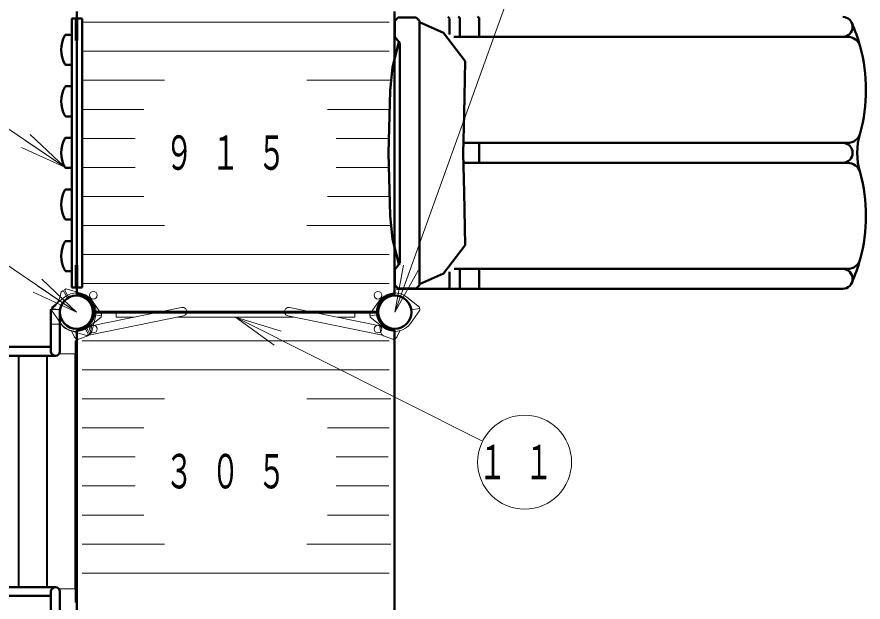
# Model space of a CAD drawing. Units: millimetres on the paper, scale 1:60. Extents: x -385 to 0, y -594 to 267.
# Drawn here: x -247.4 to -193.4, y 130.2 to 167.5 of the extents above; entities that cross this region are included whole.
import ezdxf

# ---------------------------------------------------------------- set-up
doc = ezdxf.new("R2010")
doc.units = ezdxf.units.MM
doc.layers.add('LY_1', color=7, linetype='Continuous', lineweight=13)
doc.styles.add('ＭＳ ゴシック', font='')
doc.styles.get('ＭＳ ゴシック').set_extended_font_data('MS Gothic')

msp = doc.modelspace()

# ---------------------------------------------------------------- linework, layer by layer
at = {"layer": 'LY_1'}
for p, q in [((-223.304, 148.697), (-214.342, 173.64)), ((-243.271, 167.204), (-223.671, 167.204)), ((-243.271, 165.35), (-223.671, 165.35)), ((-243.271, 163.497), (-238.01, 163.497)), ((-228.931, 163.497), (-223.552, 163.497)), ((-244.383, 157.951), (-251.636, 162.836)), ((-243.271, 161.644), (-239.331, 161.644)), ((-227.61, 161.644), (-223.66, 161.644)), ((-246.592, 160.042), (-244.383, 157.951)), ((-244.383, 157.951), (-246.872, 159.627)), ((-243.271, 159.79), (-239.891, 159.79)), ((-227.05, 159.79), (-223.732, 159.79)), ((-244.383, 157.951), (-247.151, 159.212)), ((-243.271, 157.937), (-239.891, 157.937)), ((-227.05, 157.937), (-223.696, 157.937)), ((-243.271, 156.084), (-239.331, 156.084)), ((-227.61, 156.084), (-223.696, 156.084)), ((-243.271, 154.23), (-238.01, 154.23)), ((-228.931, 154.23), (-223.552, 154.23)), ((-243.637, 148.697), (-250.792, 153.548)), ((-243.271, 152.377), (-223.671, 152.377)), ((-223.304, 148.697), (-222.76, 151.69)), ((-223.304, 148.697), (-222.289, 151.52)), ((-221.819, 151.351), (-223.304, 148.697)), ((-245.84, 150.795), (-243.637, 148.697)), ((-243.637, 148.697), (-246.12, 150.381)), ((-243.271, 150.524), (-223.671, 150.524)), ((-243.637, 148.697), (-246.401, 149.967)), ((-244.604, 150.006), (-244.678, 149.703)), ((-244.489, 150.072), (-244.604, 150.006)), ((-244.489, 150.072), (-244.209, 149.588)), ((-244.402, 150.122), (-244.287, 150.189)), ((-244.402, 150.122), (-244.123, 149.638)), ((-244.287, 150.189), (-243.287, 149.897)), ((-245.303, 148.864), (-245.238, 148.907)), ((-245.303, 148.864), (-245.303, 147.922)), ((-244.696, 148.864), (-245.262, 148.864)), ((-244.685, 148.845), (-245.222, 148.921)), ((-242.123, 148.697), (-238.413, 148.697)), ((-241.097, 148.697), (-241.097, 148.381)), ((-236.595, 148.697), (-230.359, 148.697)), ((-236.595, 148.697), (-230.359, 148.697)), ((-228.528, 148.697), (-224.818, 148.697)), ((-225.857, 148.697), (-225.857, 148.381)), ((-222.256, 148.845), (-221.719, 148.921)), ((-242.67, 147.389), (-242.423, 148.401)), ((-242.589, 148.549), (-242.052, 148.473)), ((-241.097, 148.381), (-239.971, 148.381)), ((-237.18, 148.381), (-229.775, 148.381)), ((-231.019, 146.589), (-233.477, 148.381)), ((-233.477, 148.381), (-230.571, 147.483)), ((-233.477, 148.381), (-230.795, 147.036)), ((-233.477, 148.381), (-217.697, 140.47)), ((-226.984, 148.381), (-225.857, 148.381)), ((-224.352, 148.549), (-224.889, 148.473)), ((-244.618, 147.922), (-245.303, 147.922)), ((-243.152, 147.757), (-242.872, 147.272)), ((-243.065, 147.807), (-242.786, 147.322)), ((-242.988, 147.205), (-243.987, 147.497)), ((-242.872, 147.272), (-242.988, 147.205)), ((-242.786, 147.322), (-242.67, 147.389)), ((-243.637, 146.864), (-243.712, 146.864)), ((-243.712, 146.864), (-243.712, 130.197)), ((-243.637, 146.864), (-243.637, 130.197)), ((-243.271, 146.87), (-223.671, 146.87)), ((-247.364, 145.914), (-247.364, 131.147)), ((-247.3, 145.914), (-247.3, 131.147)), ((-245.557, 145.914), (-245.557, 131.147)), ((-245.493, 145.914), (-245.493, 131.147)), ((-244.696, 146.031), (-243.744, 146.031)), ((-243.744, 146.031), (-243.744, 131.031)), ((-243.271, 145.017), (-223.671, 145.017)), ((-243.271, 143.164), (-238.01, 143.164)), ((-228.931, 143.164), (-223.552, 143.164)), ((-243.271, 141.31), (-239.331, 141.31)), ((-227.61, 141.31), (-223.66, 141.31)), ((-243.271, 139.457), (-239.891, 139.457)), ((-227.05, 139.457), (-223.732, 139.457)), ((-243.271, 137.604), (-239.891, 137.604)), ((-227.05, 137.604), (-223.696, 137.604)), ((-243.271, 135.75), (-239.331, 135.75)), ((-227.61, 135.75), (-223.696, 135.75)), ((-243.271, 133.897), (-238.01, 133.897)), ((-228.931, 133.897), (-223.552, 133.897)), ((-243.271, 132.044), (-223.671, 132.044)), ((-244.696, 131.031), (-243.744, 131.031)), ((-243.637, 130.197), (-243.712, 130.197))]:
    msp.add_line(p, q, dxfattribs=at)
at = {"layer": 'LY_1', "color": 140, "lineweight": 50}
for p, q in [((-243.612, 149.839), (-243.612, 167.889)), ((-223.329, 149.839), (-223.329, 167.889)), ((-243.679, 167.447), (-243.937, 167.447)), ((-243.937, 167.447), (-243.937, 150.281)), ((-243.679, 167.447), (-243.679, 166.031)), ((-243.596, 167.447), (-243.596, 166.031)), ((-243.271, 167.447), (-243.596, 167.447)), ((-243.271, 167.447), (-243.271, 150.281)), ((-223.298, 167.287), (-223.087, 167.499)), ((-223.298, 166.273), (-223.298, 167.287)), ((-223.087, 167.499), (-221.943, 167.499)), ((-221.943, 167.499), (-221.732, 167.287)), ((-221.732, 167.287), (-221.732, 158.85)), ((-220.19, 166.526), (-221.732, 167.205)), ((-219.82, 167.436), (-219.82, 166.419)), ((-219.149, 167.436), (-219.149, 166.378)), ((-217.912, 167.436), (-217.912, 166.378)), ((-218.82, 164.725), (-220.19, 166.526)), ((-244.309, 166.406), (-243.987, 166.406)), ((-243.596, 166.031), (-243.679, 166.031)), ((-223.448, 164.337), (-223.037, 166.009)), ((-223.138, 166.068), (-223.298, 166.273)), ((-222.978, 165.862), (-223.138, 166.068)), ((-219.547, 166.272), (-194.404, 166.272)), ((-222.978, 158.85), (-222.978, 165.862)), ((-244.309, 164.489), (-243.987, 164.489)), ((-223.603, 162.831), (-223.448, 164.337)), ((-218.878, 161.348), (-218.82, 164.725)), ((-244.309, 163.114), (-243.987, 163.114)), ((-223.699, 158.85), (-223.603, 162.831)), ((-244.309, 161.197), (-243.987, 161.197)), ((-218.937, 158.85), (-218.878, 161.348)), ((-244.309, 159.822), (-243.987, 159.822)), ((-218.922, 159.499), (-194.404, 159.499)), ((-217.912, 159.393), (-217.912, 158.335)), ((-223.699, 158.85), (-223.603, 154.869)), ((-222.978, 158.85), (-222.978, 151.838)), ((-221.732, 150.413), (-221.732, 158.85)), ((-218.937, 158.85), (-218.878, 156.352)), ((-244.309, 157.906), (-243.987, 157.906)), ((-218.923, 158.229), (-194.404, 158.229)), ((-244.309, 156.531), (-243.987, 156.531)), ((-218.878, 156.352), (-218.82, 152.975)), ((-244.309, 154.614), (-243.987, 154.614)), ((-223.603, 154.869), (-223.449, 153.363)), ((-244.309, 153.239), (-243.987, 153.239)), ((-223.448, 153.363), (-223.037, 151.691)), ((-218.82, 152.975), (-220.19, 151.174)), ((-222.978, 151.838), (-223.138, 151.633)), ((-244.309, 151.322), (-243.987, 151.322)), ((-243.596, 151.697), (-243.679, 151.697)), ((-243.679, 150.281), (-243.679, 151.697)), ((-243.596, 150.281), (-243.596, 151.697)), ((-223.138, 151.633), (-223.298, 151.427)), ((-223.298, 151.427), (-223.298, 150.413)), ((-219.507, 151.456), (-194.404, 151.456)), ((-219.149, 151.35), (-219.149, 150.291)), ((-217.912, 151.35), (-217.912, 150.291)), ((-220.19, 151.174), (-221.732, 150.495)), ((-219.82, 151.281), (-219.82, 150.291)), ((-243.679, 150.281), (-243.937, 150.281)), ((-243.271, 150.281), (-243.596, 150.281)), ((-223.298, 150.413), (-223.087, 150.201)), ((-221.943, 150.201), (-221.732, 150.413)), ((-223.193, 150.186), (-219.806, 150.186)), ((-223.087, 150.201), (-221.943, 150.201)), ((-219.806, 150.186), (-194.705, 150.186)), ((-245.262, 146.197), (-245.262, 148.864)), ((-244.696, 146.197), (-244.696, 148.864)), ((-242.496, 148.722), (-224.445, 148.722)), ((-242.496, 148.672), (-224.445, 148.672)), ((-243.612, 129.505), (-243.612, 147.556)), ((-223.329, 129.505), (-223.329, 147.556)), ((-282.679, 146.481), (-245.262, 146.481)), ((-282.962, 145.914), (-244.979, 145.914)), ((-282.962, 131.147), (-244.979, 131.147)), ((-245.262, 130.864), (-245.262, 128.197)), ((-244.696, 130.864), (-244.696, 128.197)), ((-282.679, 130.581), (-245.262, 130.581))]:
    msp.add_line(p, q, dxfattribs=at)
at = {"layer": 'LY_1'}
for points in [[(-242.037, 148.578), (-242.637, 149.414), (-242.781, 149.581), (-242.953, 149.72), (-243.147, 149.826), (-243.356, 149.895), (-243.575, 149.926), (-243.796, 149.917), (-244.011, 149.869), (-244.215, 149.784), (-244.399, 149.663), (-245.207, 149.026), (-245.237, 148.817), (-244.637, 147.981), (-244.493, 147.814), (-244.322, 147.675), (-244.128, 147.569), (-243.918, 147.499), (-243.7, 147.468), (-243.479, 147.477), (-243.263, 147.525), (-243.06, 147.611), (-242.875, 147.731), (-242.067, 148.368)], [(-224.904, 148.578), (-224.304, 149.414), (-224.16, 149.581), (-223.988, 149.72), (-223.794, 149.826), (-223.585, 149.895), (-223.366, 149.926), (-223.146, 149.917), (-222.93, 149.869), (-222.727, 149.784), (-222.542, 149.663), (-221.734, 149.026), (-221.704, 148.817), (-222.304, 147.981), (-222.448, 147.814), (-222.62, 147.675), (-222.813, 147.569), (-223.023, 147.499), (-223.242, 147.468), (-223.462, 147.477), (-223.678, 147.525), (-223.881, 147.611), (-224.066, 147.731), (-224.874, 148.368)]]:
    msp.add_lwpolyline(points, close=True, dxfattribs=at)
for points in [[(-242.845, 147.229), (-236.807, 148.456), (-236.679, 148.522), (-236.599, 148.641), (-236.59, 148.784), (-236.653, 148.915), (-236.774, 148.994), (-236.917, 149.001), (-242.669, 147.832)], [(-224.097, 147.229), (-230.134, 148.456), (-230.263, 148.522), (-230.342, 148.641), (-230.351, 148.784), (-230.288, 148.915), (-230.167, 148.994), (-230.024, 149.001), (-224.272, 147.832)], [(-243.959, 147.51), (-243.757, 147.112), (-243.72, 147.058), (-243.672, 147.014), (-243.614, 146.984), (-243.55, 146.969), (-243.485, 146.97), (-243.422, 146.986), (-242.905, 147.195), (-242.859, 147.219), (-242.819, 147.252), (-242.786, 147.292), (-242.762, 147.338), (-242.748, 147.388), (-242.657, 147.904)], [(-222.982, 147.51), (-223.185, 147.112), (-223.221, 147.058), (-223.27, 147.014), (-223.327, 146.984), (-223.391, 146.969), (-223.456, 146.97), (-223.519, 146.986), (-224.037, 147.195), (-224.082, 147.219), (-224.122, 147.252), (-224.155, 147.292), (-224.179, 147.338), (-224.193, 147.388), (-224.285, 147.904)]]:
    msp.add_lwpolyline(points, dxfattribs=at)
at = {"layer": 'LY_1', "color": 140, "lineweight": 50}
for centre in [(-243.637, 148.697), (-223.304, 148.697)]:
    msp.add_circle(centre, 1.058, dxfattribs=at)
at = {"layer": 'LY_1'}
for centre, radius in [((-243.637, 148.697), 1.058), ((-242.559, 149.776), 0.246), ((-224.382, 149.776), 0.246), ((-223.304, 148.697), 1.058), ((-242.559, 147.619), 0.246), ((-224.382, 147.619), 0.246), ((-215.015, 139.125), 3)]:
    msp.add_circle(centre, radius, dxfattribs=at)
at = {"layer": 'LY_1', "color": 140, "lineweight": 50}
for centre, radius, start, end in [((-219.926, 167.436), 0.106, 360, 90), ((-219.255, 167.436), 0.106, 360, 90), ((-218.017, 167.436), 0.106, 360, 90), ((-194.705, 166.907), 0.635, 270, 90), ((-203.804, 162.886), 10.583, 15.1216, 23.916), ((-242.604, 165.447), 2, 152.8371, 207.1629), ((-244.309, 166.322), 0.0833, 90, 152.8371), ((-243.987, 166.356), 0.05, 360, 90), ((-219.255, 166.378), 0.106, 270, 0), ((-218.017, 166.378), 0.106, 270, 0), ((-194.404, 165.426), 0.847, 15.1214, 90), ((-203.804, 162.886), 10.583, 344.8783, 15.1216), ((-244.309, 164.572), 0.0833, 207.1629, 270), ((-243.987, 164.539), 0.05, 270, 360), ((-242.604, 162.156), 2, 152.8371, 207.1629), ((-244.309, 163.031), 0.0833, 90, 152.8371), ((-243.987, 163.064), 0.05, 360, 90), ((-244.309, 161.281), 0.0833, 207.1629, 270), ((-243.987, 161.247), 0.05, 270, 360), ((-194.404, 160.346), 0.847, 270, 344.878), ((-189.544, 158.864), 4.233, 162.6729, 197.3271), ((-242.604, 158.864), 2, 152.8371, 207.1629), ((-244.309, 159.739), 0.0833, 90, 152.8371), ((-243.987, 159.772), 0.05, 360, 90), ((-218.017, 159.393), 0.106, 360, 90), ((-194.705, 158.864), 0.635, 270, 90), ((-218.017, 158.335), 0.106, 270, 0), ((-244.309, 157.989), 0.0833, 207.1629, 270), ((-243.987, 157.956), 0.05, 270, 360), ((-194.404, 157.382), 0.847, 15.1214, 90), ((-203.804, 154.842), 10.583, 344.8783, 15.1216), ((-242.604, 155.572), 2, 152.8371, 207.1629), ((-244.309, 156.447), 0.0833, 90, 152.8371), ((-243.987, 156.481), 0.05, 360, 90), ((-244.309, 154.697), 0.0833, 207.1629, 270), ((-243.987, 154.664), 0.05, 270, 360), ((-242.604, 152.281), 2, 152.8371, 207.1629), ((-244.309, 153.156), 0.0833, 90, 152.8371), ((-243.987, 153.189), 0.05, 0, 90), ((-194.404, 152.302), 0.847, 270, 344.878), ((-203.804, 154.842), 10.583, 336.084, 344.8783), ((-244.309, 151.406), 0.0833, 207.1629, 270), ((-243.987, 151.372), 0.05, 270, 0), ((-219.255, 151.35), 0.106, 360, 90), ((-218.017, 151.35), 0.106, 360, 90), ((-194.705, 150.821), 0.635, 270, 90), ((-219.926, 150.291), 0.106, 270, 0), ((-219.255, 150.291), 0.106, 270, 0), ((-218.017, 150.291), 0.106, 270, 0), ((-243.637, 148.697), 1.142, 1.2529, 88.742), ((-223.304, 148.697), 1.142, 91.2529, 178.7471), ((-243.637, 148.697), 1.142, 271.258, 358.7445), ((-223.304, 148.697), 1.142, 181.2555, 268.7471), ((-244.979, 146.197), 0.283, 180, 0), ((-244.979, 130.864), 0.283, 0, 180)]:
    msp.add_arc(centre, radius, start, end, dxfattribs=at)
at = {"layer": 'LY_1'}
for centre, radius, start, end in [((-245.974, 150.019), 1.333, 303.4964, 346.2709), ((-243.637, 148.697), 1.058, 302.7079, 117.2921), ((-243.637, 148.697), 1.25, 346.2709, 73.7291), ((-243.637, 148.697), 1.058, 122.7079, 297.2921), ((-243.637, 148.697), 1.25, 218.3161, 253.7291)]:
    msp.add_arc(centre, radius, start, end, dxfattribs=at)

# ---------------------------------------------------------------- texts
at = {"layer": 'LY_1', "char_height": 2.199, "style": 'ＭＳ ゴシック'}
for s, insert, attachment_point in [('\\T1.64;\\W0.6;９１５', (-237.971, 158.864), 4), ('\\T1.64;\\W0.6;１１', (-215.015, 139.125), 5), ('\\T1.64;\\W0.6;３０５', (-237.971, 138.531), 4)]:
    msp.add_mtext(s, dxfattribs=dict(at, insert=insert, attachment_point=attachment_point))

doc.saveas('drawing.dxf')
